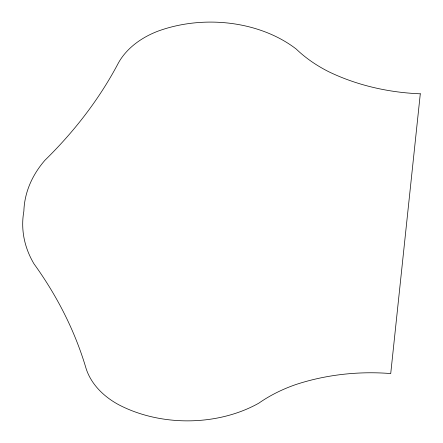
<?xml version="1.0" encoding="UTF-8"?>
<svg xmlns="http://www.w3.org/2000/svg" width="443" height="443" viewBox="0 0 443 443"><rect width="100%" height="100%" fill="white"/><g stroke="black" fill="none" stroke-linecap="round" stroke-linejoin="round"><path stroke-width="0.66" d="M420.296 93.805L390.726 373.56A182.079 132.296 0.4 0 0 295.974 384.507A141.162 102.566 0.4 0 0 258.834 403.158A117.151 85.122 0.4 0 1 118.741 404.747A85.981 62.469 0.4 0 1 85.637 366.998A563.54 409.454 0.4 0 0 33.984 263.829A137.657 100.018 0.4 0 1 23.872 211.134A137.657 100.018 0.4 0 1 44.926 160.277A563.54 409.454 0.4 0 0 117.617 64.451A85.981 62.469 0.4 0 1 158.24 31.06A117.151 85.122 0.4 0 1 296.262 49.084A141.162 102.566 0.4 0 0 329.027 71.866A182.079 132.296 0.4 0 0 420.296 93.805"/></g></svg>
